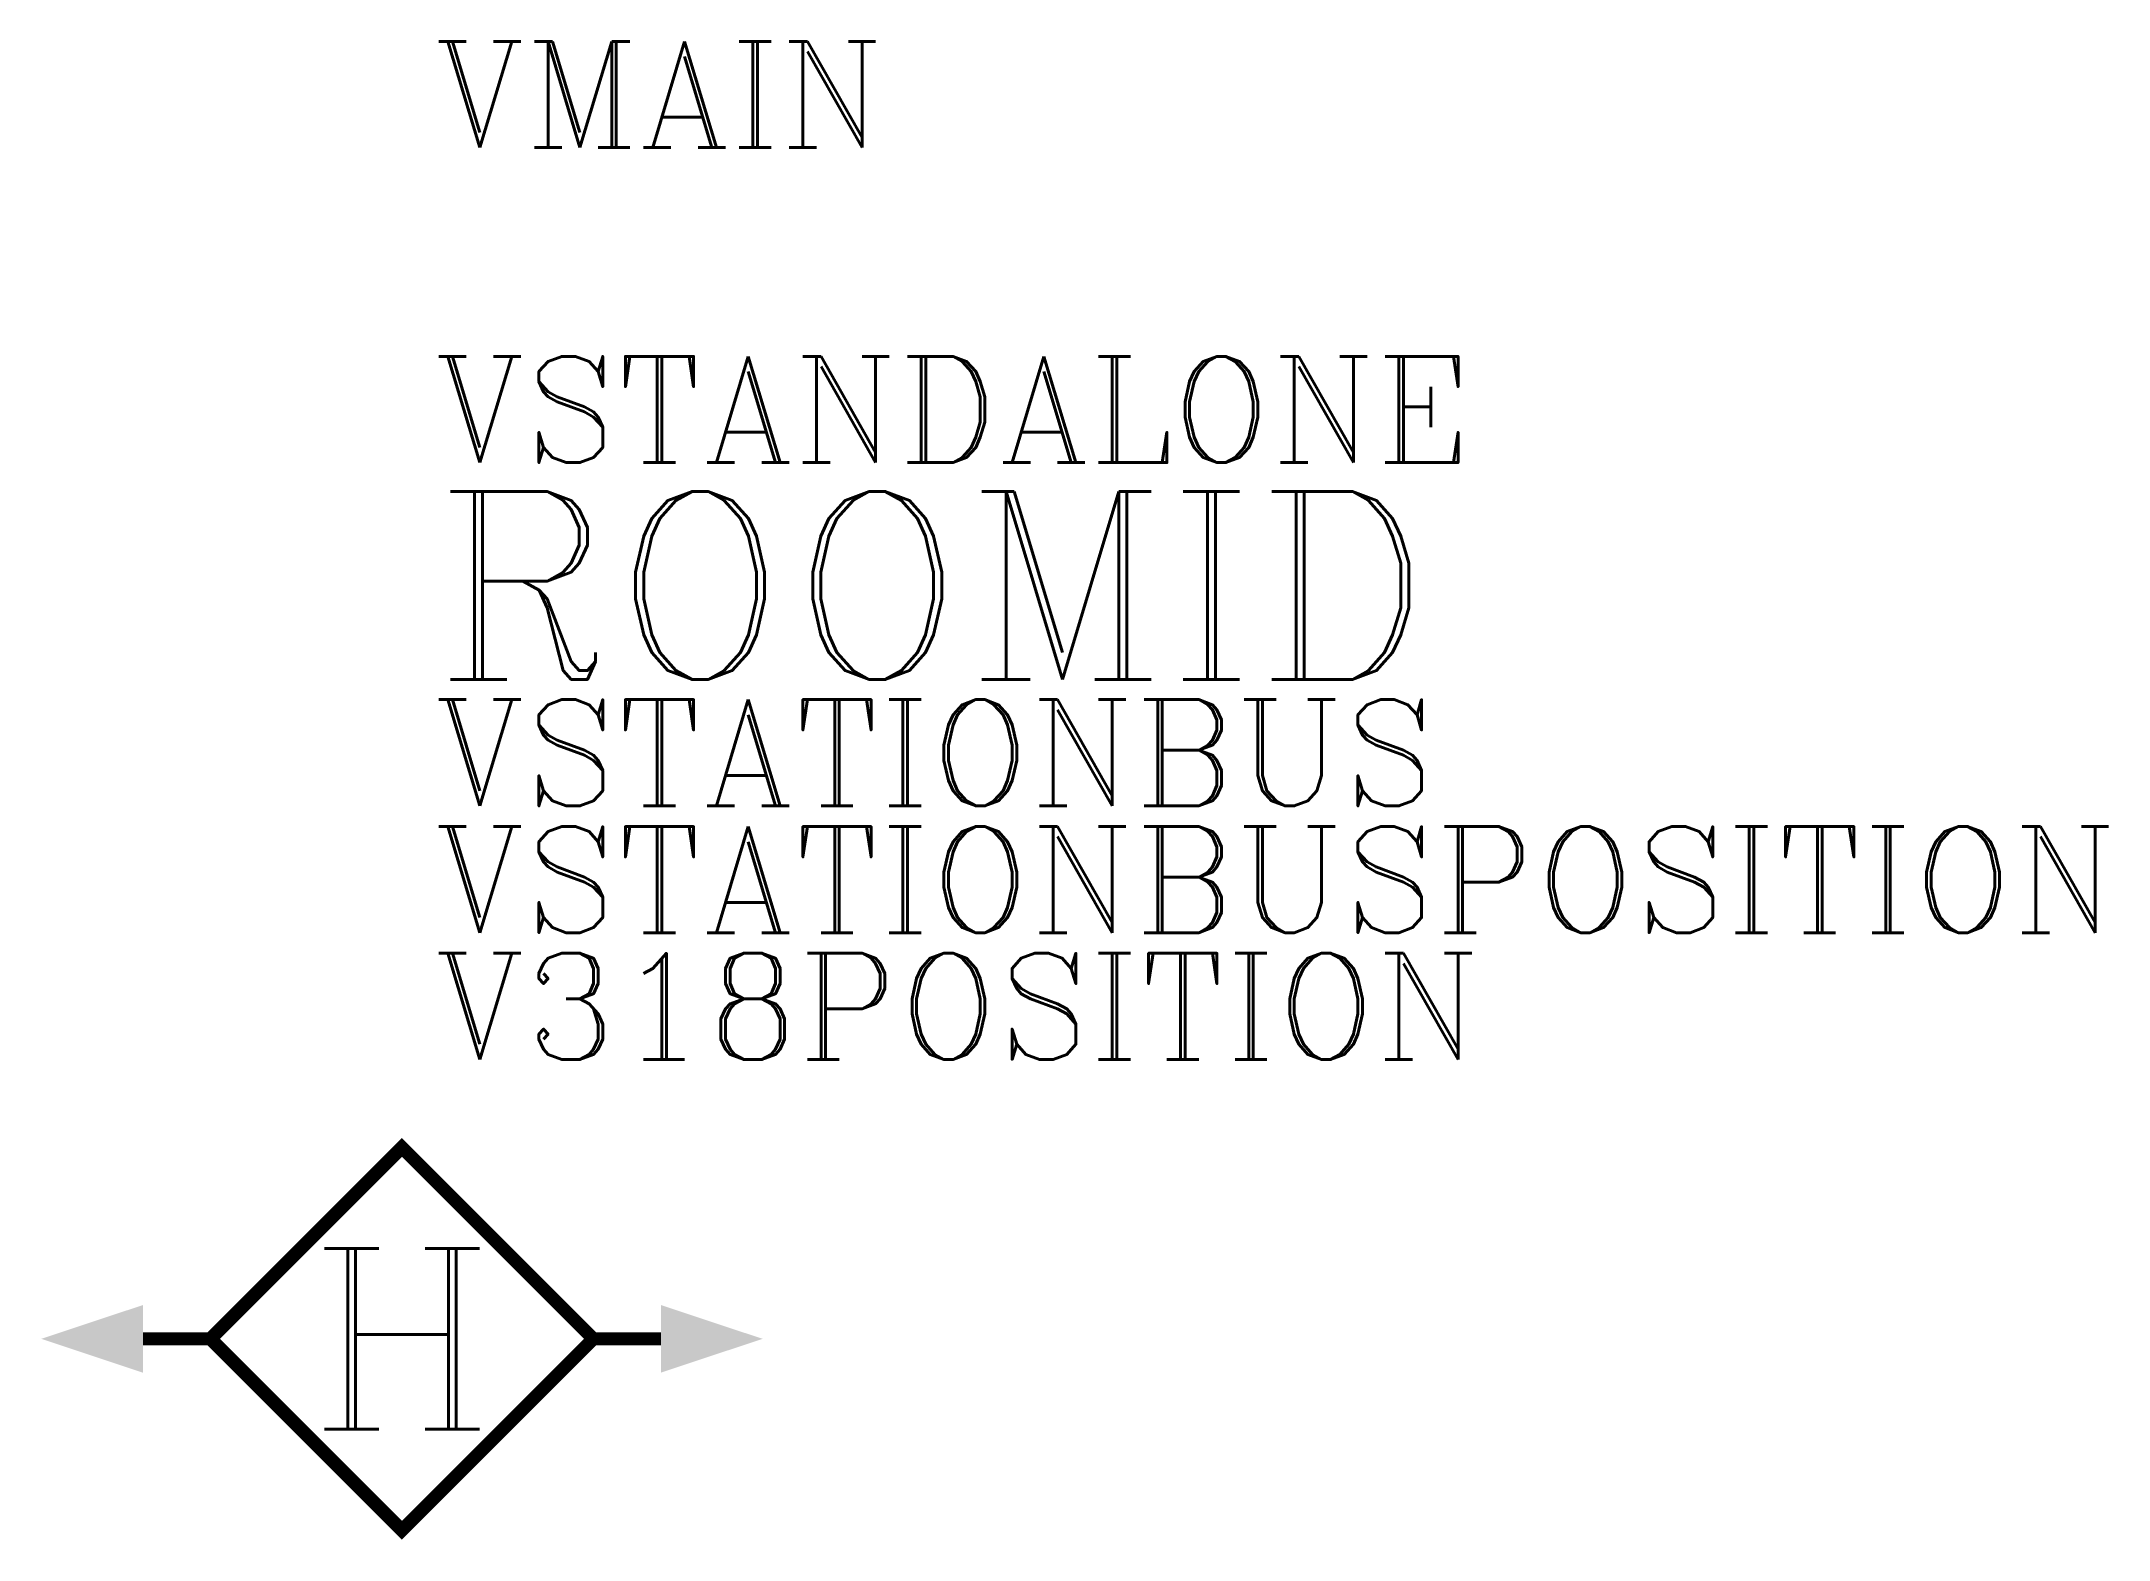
# Model space of a CAD drawing. Header units: inches. Extents: x -20 to 96, y -11 to 73.
import ezdxf

# ---------------------------------------------------------------- set-up
doc = ezdxf.new("R2010")
doc.units = ezdxf.units.IN
doc.header["$LTSCALE"] = 48
doc.header["$MEASUREMENT"] = 0
doc.styles.add('ROMANC', font='COMPLEX.SHX')
doc.styles.add('WSNotes', font='complex.shx', dxfattribs={"height": 18})

msp = doc.modelspace()

# ---------------------------------------------------------------- hatches: boundary and pattern name
for points in [[(-20.38, 0), (-14.64, 1.91), (-14.64, -1.91)], [(14.64, 1.91), (20.38, 0), (14.64, -1.91)]]:
    msp.add_hatch(color=256).paths.add_polyline_path(points)

# ---------------------------------------------------------------- texts
at = {"flags": 1}
for tag, p, height, style in [('VMAIN', (1.83, 67.32), 6, 'ROMANC'), ('VSTANDALONE', (1.83, 49.52), 6, 'ROMANC'), ('ROOMID', (1.83, 37.26), 10.62, 'WSNotes'), ('VSTATIONBUS', (1.83, 30.12), 6, 'ROMANC'), ('VSTATIONBUSPOSITION', (1.83, 22.95), 6, 'ROMANC'), ('V318POSITION', (1.83, 15.79), 6, 'ROMANC')]:
    msp.add_attdef(tag, p, '', height=height, dxfattribs=dict(at, style=style))

# ---------------------------------------------------------------- wipeouts: each hides what was drawn before it
msp.add_wipeout([(10.82, 0), (0, 10.82), (-10.82, 0), (0, -10.82)])

# ---------------------------------------------------------------- next in the draw order: linework, layer by layer
at = {"linetype": 'Continuous', "const_width": 0.75}
msp.add_lwpolyline([(10.82, 0), (0, 10.82), (-10.82, 0), (0, -10.82)], close=True, dxfattribs=at)
at = {"const_width": 0.191}
msp.add_lwpolyline([(-10.82, 0), (0, -10.82), (10.82, 0), (0, 10.82)], close=True, dxfattribs=at)
msp.add_lwpolyline([(10.82, 0), (0, 10.82), (-10.82, 0), (0, -10.82)], close=True)
at = {"linetype": 'Continuous', "const_width": 0.75}
for points in [[(-10.82, 0), (-14.64, 0)], [(14.64, 0), (10.82, 0)]]:
    msp.add_lwpolyline(points, dxfattribs=at)

# ---------------------------------------------------------------- next in the draw order: texts
at = {"insert": (0, 0), "char_height": 10.2091, "width": 9.2239, "attachment_point": 5}
msp.add_mtext('{\\Fcomplex|c0;H}', dxfattribs=at)

doc.saveas('drawing.dxf')
